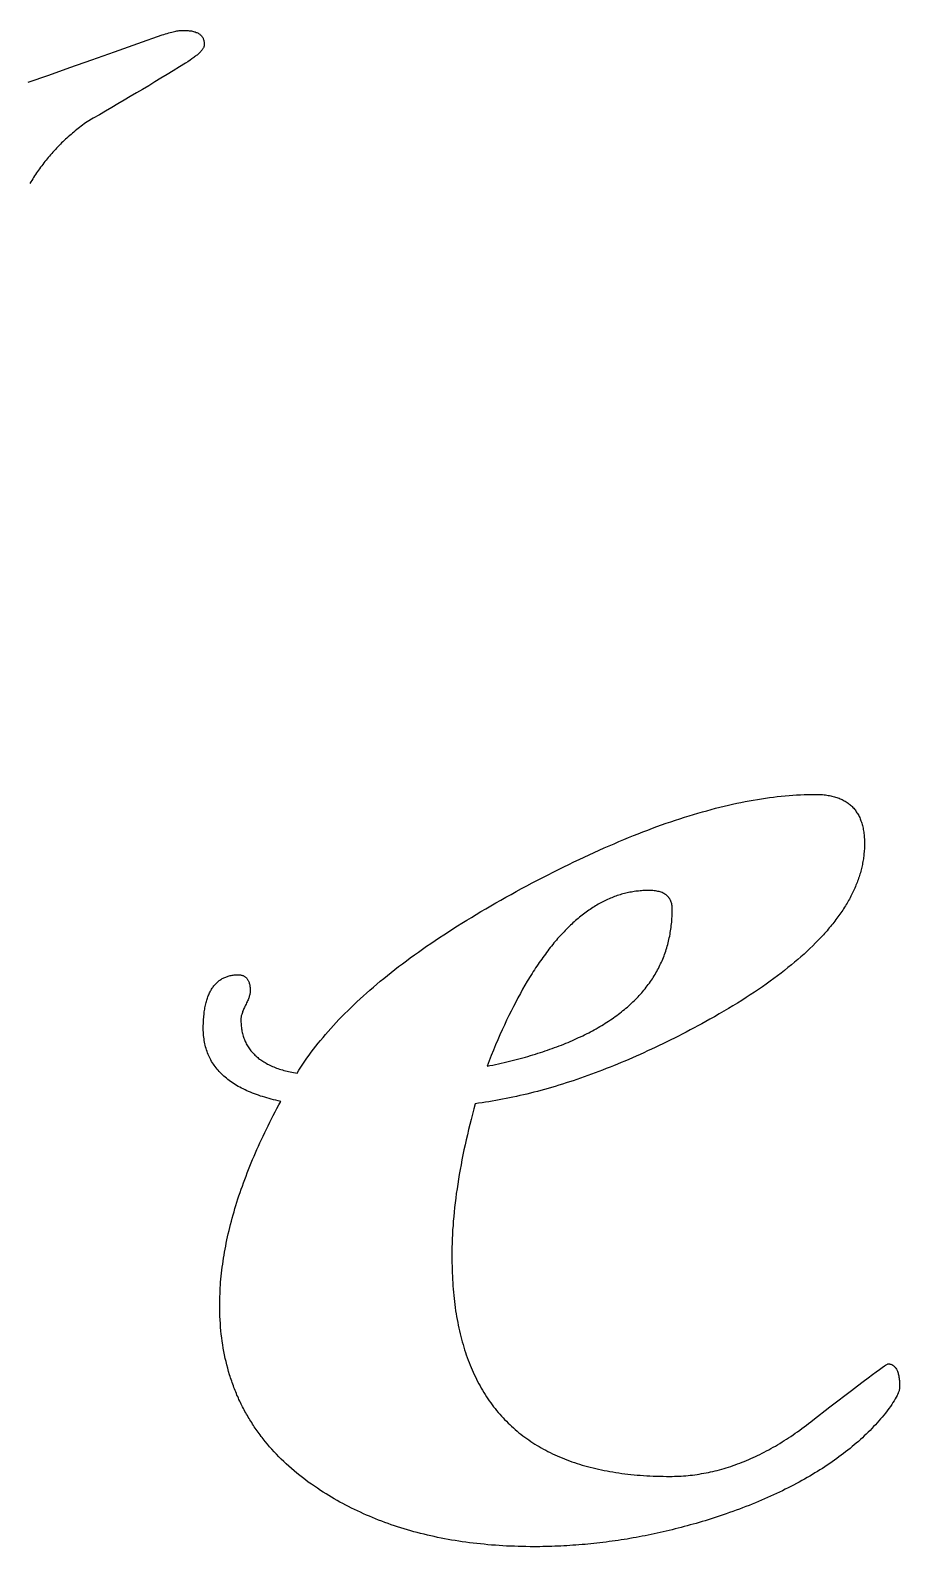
# Model space of a CAD drawing. Extents: x -388 to -35, y 578 to 1063.
# Drawn here: x -234.13 to -224.6, y 579.48 to 596.11 of the extents above; entities that cross this region are included whole.
import ezdxf

# ---------------------------------------------------------------- set-up
doc = ezdxf.new("R2010")
doc.units = 0
doc.layers.add('color#3f3f3fff', color=1, linetype='CONTINUOUS')

msp = doc.modelspace()

# ---------------------------------------------------------------- linework, layer by layer
at = {"layer": 'color#3f3f3fff'}
msp.add_lwpolyline([(-234.153, 595.543), (-233.929, 595.621), (-233.697, 595.702), (-233.457, 595.786), (-233.208, 595.874), (-232.951, 595.965), (-232.686, 596.06), (-232.667, 596.066), (-232.648, 596.072), (-232.63, 596.077), (-232.613, 596.082), (-232.597, 596.087), (-232.581, 596.091), (-232.565, 596.095), (-232.551, 596.098), (-232.536, 596.101), (-232.523, 596.104), (-232.51, 596.106), (-232.498, 596.108), (-232.486, 596.109), (-232.475, 596.11), (-232.464, 596.111), (-232.454, 596.111), (-232.44, 596.111), (-232.426, 596.111), (-232.413, 596.11), (-232.4, 596.109), (-232.388, 596.107), (-232.376, 596.106), (-232.364, 596.104), (-232.353, 596.102), (-232.342, 596.099), (-232.332, 596.096), (-232.323, 596.093), (-232.313, 596.089), (-232.304, 596.086), (-232.296, 596.082), (-232.288, 596.077), (-232.281, 596.073), (-232.274, 596.068), (-232.267, 596.062), (-232.261, 596.057), (-232.255, 596.051), (-232.25, 596.045), (-232.246, 596.038), (-232.241, 596.031), (-232.237, 596.024), (-232.234, 596.017), (-232.231, 596.009), (-232.229, 596.001), (-232.227, 595.993), (-232.225, 595.985), (-232.224, 595.976), (-232.223, 595.966), (-232.223, 595.957), (-232.223, 595.957), (-232.223, 595.952), (-232.224, 595.947), (-232.225, 595.942), (-232.226, 595.937), (-232.228, 595.932), (-232.23, 595.926), (-232.233, 595.921), (-232.236, 595.915), (-232.239, 595.91), (-232.243, 595.904), (-232.247, 595.898), (-232.252, 595.892), (-232.257, 595.886), (-232.262, 595.88), (-232.268, 595.873), (-232.274, 595.867), (-232.281, 595.861), (-232.288, 595.854), (-232.295, 595.847), (-232.303, 595.84), (-232.311, 595.834), (-232.32, 595.827), (-232.329, 595.82), (-232.339, 595.812), (-232.348, 595.805), (-232.359, 595.798), (-232.38, 595.783), (-232.404, 595.767), (-232.429, 595.751), (-232.496, 595.71), (-232.563, 595.668), (-232.631, 595.627), (-232.698, 595.586), (-232.766, 595.545), (-232.833, 595.504), (-232.901, 595.464), (-232.968, 595.424), (-233.036, 595.384), (-233.103, 595.344), (-233.171, 595.304), (-233.238, 595.265), (-233.306, 595.225), (-233.373, 595.186), (-233.44, 595.147), (-233.508, 595.109), (-233.525, 595.097), (-233.541, 595.085), (-233.558, 595.072), (-233.574, 595.06), (-233.59, 595.047), (-233.606, 595.035), (-233.622, 595.022), (-233.638, 595.009), (-233.654, 594.996), (-233.669, 594.983), (-233.684, 594.97), (-233.699, 594.957), (-233.714, 594.944), (-233.729, 594.93), (-233.744, 594.917), (-233.759, 594.903), (-233.773, 594.89), (-233.787, 594.876), (-233.801, 594.862), (-233.815, 594.848), (-233.829, 594.834), (-233.843, 594.82), (-233.856, 594.805), (-233.869, 594.791), (-233.883, 594.776), (-233.896, 594.762), (-233.908, 594.747), (-233.921, 594.732), (-233.934, 594.717), (-233.946, 594.702), (-233.958, 594.687), (-233.971, 594.672), (-233.983, 594.657), (-233.994, 594.641), (-234.006, 594.626), (-234.018, 594.61), (-234.029, 594.594), (-234.04, 594.579), (-234.051, 594.563), (-234.062, 594.547), (-234.073, 594.531), (-234.083, 594.514), (-234.094, 594.498), (-234.104, 594.482), (-234.114, 594.465), (-234.124, 594.448), (-234.134, 594.432)], dxfattribs=at)
for points in [[(-224.601, 581.231), (-224.601, 581.226), (-224.602, 581.221), (-224.602, 581.215), (-224.603, 581.209), (-224.605, 581.203), (-224.606, 581.197), (-224.608, 581.191), (-224.611, 581.184), (-224.613, 581.177), (-224.616, 581.17), (-224.619, 581.163), (-224.623, 581.155), (-224.626, 581.147), (-224.63, 581.139), (-224.64, 581.121), (-224.65, 581.103), (-224.661, 581.084), (-224.674, 581.064), (-224.688, 581.043), (-224.703, 581.021), (-224.719, 580.997), (-224.737, 580.973), (-224.755, 580.948), (-224.773, 580.926), (-224.791, 580.905), (-224.81, 580.884), (-224.828, 580.862), (-224.847, 580.841), (-224.867, 580.82), (-224.886, 580.8), (-224.906, 580.779), (-224.926, 580.758), (-224.947, 580.738), (-224.968, 580.718), (-224.989, 580.698), (-225.01, 580.678), (-225.032, 580.658), (-225.054, 580.638), (-225.076, 580.619), (-225.099, 580.599), (-225.122, 580.58), (-225.145, 580.561), (-225.169, 580.542), (-225.193, 580.523), (-225.217, 580.504), (-225.241, 580.486), (-225.266, 580.467), (-225.291, 580.449), (-225.316, 580.431), (-225.342, 580.413), (-225.368, 580.395), (-225.394, 580.377), (-225.421, 580.36), (-225.448, 580.342), (-225.475, 580.325), (-225.502, 580.308), (-225.53, 580.291), (-225.558, 580.274), (-225.586, 580.257), (-225.615, 580.24), (-225.644, 580.224), (-225.673, 580.207), (-225.703, 580.191), (-225.733, 580.175), (-225.763, 580.159), (-225.793, 580.143), (-225.824, 580.127), (-225.855, 580.112), (-225.887, 580.097), (-225.918, 580.081), (-225.95, 580.066), (-225.983, 580.051), (-226.015, 580.036), (-226.048, 580.022), (-226.081, 580.007), (-226.115, 579.993), (-226.148, 579.978), (-226.182, 579.964), (-226.217, 579.95), (-226.252, 579.936), (-226.287, 579.922), (-226.322, 579.909), (-226.357, 579.895), (-226.393, 579.882), (-226.43, 579.869), (-226.466, 579.856), (-226.503, 579.843), (-226.536, 579.832), (-226.569, 579.821), (-226.602, 579.81), (-226.635, 579.799), (-226.667, 579.789), (-226.7, 579.779), (-226.733, 579.768), (-226.766, 579.759), (-226.799, 579.749), (-226.832, 579.739), (-226.865, 579.73), (-226.898, 579.721), (-226.931, 579.712), (-226.964, 579.703), (-226.997, 579.694), (-227.03, 579.685), (-227.063, 579.677), (-227.096, 579.669), (-227.128, 579.661), (-227.161, 579.653), (-227.194, 579.646), (-227.227, 579.638), (-227.26, 579.631), (-227.293, 579.624), (-227.326, 579.617), (-227.359, 579.61), (-227.392, 579.603), (-227.425, 579.597), (-227.458, 579.591), (-227.491, 579.585), (-227.524, 579.579), (-227.557, 579.573), (-227.589, 579.567), (-227.622, 579.562), (-227.655, 579.557), (-227.688, 579.552), (-227.721, 579.547), (-227.754, 579.542), (-227.787, 579.538), (-227.82, 579.534), (-227.853, 579.53), (-227.886, 579.526), (-227.919, 579.522), (-227.952, 579.518), (-227.985, 579.515), (-228.018, 579.512), (-228.05, 579.508), (-228.083, 579.506), (-228.116, 579.503), (-228.149, 579.5), (-228.182, 579.498), (-228.215, 579.496), (-228.248, 579.494), (-228.281, 579.492), (-228.314, 579.49), (-228.347, 579.489), (-228.38, 579.487), (-228.413, 579.486), (-228.446, 579.485), (-228.479, 579.484), (-228.511, 579.484), (-228.544, 579.483), (-228.577, 579.483), (-228.61, 579.483), (-228.653, 579.483), (-228.697, 579.484), (-228.739, 579.484), (-228.782, 579.485), (-228.824, 579.487), (-228.867, 579.489), (-228.909, 579.49), (-228.95, 579.493), (-228.992, 579.495), (-229.033, 579.498), (-229.074, 579.501), (-229.115, 579.505), (-229.156, 579.509), (-229.196, 579.513), (-229.237, 579.517), (-229.277, 579.522), (-229.317, 579.527), (-229.356, 579.532), (-229.396, 579.537), (-229.435, 579.543), (-229.474, 579.549), (-229.513, 579.556), (-229.551, 579.563), (-229.59, 579.57), (-229.628, 579.577), (-229.666, 579.585), (-229.703, 579.593), (-229.741, 579.601), (-229.778, 579.61), (-229.815, 579.619), (-229.852, 579.628), (-229.889, 579.637), (-229.925, 579.647), (-229.961, 579.657), (-229.997, 579.668), (-230.033, 579.678), (-230.069, 579.689), (-230.104, 579.701), (-230.139, 579.712), (-230.174, 579.724), (-230.209, 579.736), (-230.244, 579.749), (-230.278, 579.762), (-230.312, 579.775), (-230.346, 579.788), (-230.379, 579.802), (-230.413, 579.816), (-230.446, 579.83), (-230.479, 579.845), (-230.512, 579.86), (-230.545, 579.875), (-230.577, 579.89), (-230.609, 579.906), (-230.641, 579.922), (-230.673, 579.939), (-230.704, 579.955), (-230.736, 579.972), (-230.767, 579.99), (-230.798, 580.007), (-230.828, 580.025), (-230.859, 580.043), (-230.889, 580.062), (-230.919, 580.081), (-230.949, 580.1), (-230.983, 580.123), (-231.017, 580.145), (-231.05, 580.169), (-231.083, 580.192), (-231.115, 580.216), (-231.146, 580.24), (-231.177, 580.264), (-231.208, 580.289), (-231.238, 580.314), (-231.267, 580.339), (-231.296, 580.365), (-231.325, 580.391), (-231.352, 580.417), (-231.38, 580.443), (-231.406, 580.47), (-231.432, 580.497), (-231.458, 580.524), (-231.483, 580.551), (-231.508, 580.579), (-231.532, 580.607), (-231.555, 580.636), (-231.567, 580.65), (-231.578, 580.664), (-231.589, 580.679), (-231.601, 580.693), (-231.612, 580.708), (-231.622, 580.723), (-231.633, 580.737), (-231.644, 580.752), (-231.654, 580.767), (-231.664, 580.782), (-231.675, 580.797), (-231.685, 580.812), (-231.695, 580.827), (-231.704, 580.843), (-231.714, 580.858), (-231.724, 580.873), (-231.733, 580.889), (-231.742, 580.904), (-231.751, 580.92), (-231.76, 580.936), (-231.769, 580.951), (-231.778, 580.967), (-231.786, 580.983), (-231.795, 580.999), (-231.803, 581.015), (-231.811, 581.031), (-231.819, 581.047), (-231.827, 581.064), (-231.835, 581.08), (-231.843, 581.096), (-231.85, 581.113), (-231.857, 581.129), (-231.865, 581.146), (-231.872, 581.163), (-231.879, 581.18), (-231.885, 581.196), (-231.892, 581.213), (-231.899, 581.23), (-231.905, 581.247), (-231.911, 581.264), (-231.917, 581.282), (-231.923, 581.299), (-231.929, 581.316), (-231.935, 581.334), (-231.941, 581.351), (-231.946, 581.369), (-231.957, 581.404), (-231.967, 581.44), (-231.976, 581.476), (-231.985, 581.512), (-231.993, 581.548), (-232.001, 581.585), (-232.008, 581.622), (-232.015, 581.659), (-232.021, 581.697), (-232.027, 581.735), (-232.032, 581.773), (-232.037, 581.812), (-232.041, 581.851), (-232.044, 581.89), (-232.047, 581.929), (-232.05, 581.969), (-232.052, 582.009), (-232.053, 582.049), (-232.054, 582.089), (-232.054, 582.13), (-232.054, 582.162), (-232.053, 582.193), (-232.053, 582.225), (-232.051, 582.256), (-232.05, 582.288), (-232.048, 582.32), (-232.046, 582.352), (-232.044, 582.384), (-232.041, 582.417), (-232.038, 582.449), (-232.034, 582.482), (-232.031, 582.514), (-232.026, 582.547), (-232.022, 582.58), (-232.017, 582.613), (-232.012, 582.646), (-232.007, 582.679), (-232.001, 582.712), (-231.995, 582.746), (-231.989, 582.779), (-231.982, 582.813), (-231.975, 582.847), (-231.968, 582.88), (-231.96, 582.914), (-231.952, 582.949), (-231.944, 582.983), (-231.935, 583.017), (-231.926, 583.052), (-231.917, 583.086), (-231.907, 583.121), (-231.897, 583.155), (-231.887, 583.19), (-231.876, 583.225), (-231.865, 583.26), (-231.854, 583.296), (-231.843, 583.331), (-231.831, 583.366), (-231.818, 583.402), (-231.806, 583.438), (-231.793, 583.473), (-231.78, 583.509), (-231.766, 583.545), (-231.752, 583.581), (-231.738, 583.618), (-231.724, 583.654), (-231.709, 583.691), (-231.694, 583.727), (-231.678, 583.764), (-231.662, 583.801), (-231.646, 583.837), (-231.63, 583.875), (-231.613, 583.912), (-231.596, 583.949), (-231.578, 583.986), (-231.561, 584.024), (-231.542, 584.061), (-231.524, 584.099), (-231.505, 584.137), (-231.486, 584.175), (-231.467, 584.213), (-231.447, 584.251), (-231.427, 584.289), (-231.407, 584.328), (-231.386, 584.366), (-231.412, 584.372), (-231.438, 584.378), (-231.463, 584.384), (-231.489, 584.39), (-231.513, 584.397), (-231.537, 584.404), (-231.561, 584.411), (-231.585, 584.418), (-231.608, 584.425), (-231.63, 584.433), (-231.652, 584.441), (-231.674, 584.449), (-231.695, 584.457), (-231.716, 584.466), (-231.737, 584.474), (-231.757, 584.483), (-231.777, 584.493), (-231.796, 584.502), (-231.815, 584.511), (-231.833, 584.521), (-231.851, 584.531), (-231.869, 584.541), (-231.886, 584.552), (-231.903, 584.562), (-231.919, 584.573), (-231.935, 584.584), (-231.95, 584.596), (-231.966, 584.607), (-231.98, 584.619), (-231.995, 584.631), (-232.008, 584.643), (-232.022, 584.655), (-232.035, 584.668), (-232.048, 584.681), (-232.06, 584.694), (-232.072, 584.707), (-232.083, 584.72), (-232.094, 584.734), (-232.105, 584.748), (-232.115, 584.762), (-232.124, 584.776), (-232.134, 584.79), (-232.143, 584.805), (-232.151, 584.82), (-232.159, 584.835), (-232.167, 584.85), (-232.174, 584.866), (-232.181, 584.882), (-232.187, 584.898), (-232.193, 584.914), (-232.199, 584.93), (-232.204, 584.947), (-232.209, 584.964), (-232.213, 584.981), (-232.217, 584.998), (-232.221, 585.015), (-232.224, 585.033), (-232.226, 585.051), (-232.229, 585.069), (-232.231, 585.087), (-232.232, 585.106), (-232.233, 585.125), (-232.234, 585.144), (-232.234, 585.163), (-232.234, 585.181), (-232.234, 585.199), (-232.233, 585.217), (-232.232, 585.234), (-232.232, 585.252), (-232.231, 585.268), (-232.229, 585.285), (-232.228, 585.301), (-232.226, 585.317), (-232.225, 585.333), (-232.223, 585.349), (-232.22, 585.364), (-232.218, 585.379), (-232.216, 585.393), (-232.213, 585.407), (-232.21, 585.421), (-232.207, 585.435), (-232.203, 585.449), (-232.2, 585.462), (-232.196, 585.475), (-232.192, 585.487), (-232.188, 585.499), (-232.184, 585.511), (-232.18, 585.523), (-232.175, 585.534), (-232.17, 585.546), (-232.165, 585.556), (-232.16, 585.567), (-232.155, 585.577), (-232.149, 585.587), (-232.144, 585.597), (-232.138, 585.606), (-232.131, 585.615), (-232.125, 585.624), (-232.119, 585.633), (-232.112, 585.641), (-232.105, 585.649), (-232.098, 585.656), (-232.091, 585.664), (-232.083, 585.671), (-232.076, 585.678), (-232.068, 585.684), (-232.06, 585.69), (-232.052, 585.696), (-232.043, 585.702), (-232.035, 585.707), (-232.026, 585.712), (-232.017, 585.717), (-232.008, 585.721), (-231.999, 585.726), (-231.989, 585.73), (-231.979, 585.733), (-231.97, 585.736), (-231.96, 585.74), (-231.949, 585.742), (-231.939, 585.745), (-231.928, 585.747), (-231.917, 585.749), (-231.906, 585.75), (-231.895, 585.752), (-231.884, 585.753), (-231.872, 585.753), (-231.86, 585.754), (-231.848, 585.754), (-231.841, 585.754), (-231.833, 585.753), (-231.825, 585.752), (-231.818, 585.751), (-231.811, 585.75), (-231.805, 585.748), (-231.798, 585.745), (-231.792, 585.743), (-231.786, 585.74), (-231.781, 585.736), (-231.775, 585.733), (-231.77, 585.729), (-231.765, 585.724), (-231.761, 585.72), (-231.756, 585.714), (-231.752, 585.709), (-231.748, 585.703), (-231.745, 585.697), (-231.741, 585.691), (-231.738, 585.684), (-231.735, 585.676), (-231.732, 585.669), (-231.73, 585.661), (-231.728, 585.653), (-231.726, 585.644), (-231.724, 585.635), (-231.723, 585.626), (-231.722, 585.616), (-231.721, 585.606), (-231.72, 585.596), (-231.72, 585.585), (-231.72, 585.574), (-231.72, 585.567), (-231.721, 585.56), (-231.722, 585.553), (-231.723, 585.545), (-231.725, 585.537), (-231.727, 585.528), (-231.73, 585.519), (-231.733, 585.51), (-231.736, 585.5), (-231.74, 585.49), (-231.744, 585.479), (-231.749, 585.468), (-231.754, 585.457), (-231.759, 585.445), (-231.765, 585.432), (-231.771, 585.42), (-231.778, 585.407), (-231.783, 585.395), (-231.789, 585.383), (-231.794, 585.372), (-231.798, 585.361), (-231.803, 585.35), (-231.806, 585.34), (-231.81, 585.33), (-231.813, 585.32), (-231.816, 585.311), (-231.818, 585.303), (-231.82, 585.295), (-231.821, 585.287), (-231.822, 585.279), (-231.823, 585.272), (-231.823, 585.266), (-231.823, 585.25), (-231.822, 585.235), (-231.821, 585.221), (-231.82, 585.206), (-231.819, 585.192), (-231.817, 585.177), (-231.815, 585.163), (-231.813, 585.15), (-231.811, 585.136), (-231.808, 585.122), (-231.805, 585.109), (-231.801, 585.096), (-231.797, 585.083), (-231.793, 585.07), (-231.789, 585.058), (-231.784, 585.046), (-231.779, 585.033), (-231.774, 585.021), (-231.768, 585.01), (-231.763, 584.998), (-231.756, 584.987), (-231.75, 584.975), (-231.743, 584.964), (-231.736, 584.954), (-231.729, 584.943), (-231.721, 584.933), (-231.713, 584.922), (-231.705, 584.912), (-231.696, 584.902), (-231.687, 584.893), (-231.678, 584.883), (-231.669, 584.874), (-231.659, 584.865), (-231.649, 584.856), (-231.638, 584.847), (-231.628, 584.838), (-231.617, 584.83), (-231.605, 584.822), (-231.594, 584.814), (-231.582, 584.806), (-231.57, 584.798), (-231.557, 584.791), (-231.544, 584.784), (-231.531, 584.776), (-231.518, 584.77), (-231.504, 584.763), (-231.49, 584.756), (-231.476, 584.75), (-231.461, 584.744), (-231.446, 584.738), (-231.431, 584.732), (-231.416, 584.727), (-231.4, 584.721), (-231.384, 584.716), (-231.367, 584.711), (-231.351, 584.706), (-231.333, 584.702), (-231.316, 584.697), (-231.299, 584.693), (-231.281, 584.689), (-231.262, 584.685), (-231.244, 584.681), (-231.225, 584.678), (-231.206, 584.675), (-231.186, 584.707), (-231.165, 584.74), (-231.143, 584.773), (-231.121, 584.806), (-231.098, 584.839), (-231.075, 584.872), (-231.051, 584.904), (-231.026, 584.937), (-231.001, 584.97), (-230.975, 585.003), (-230.949, 585.035), (-230.922, 585.068), (-230.894, 585.1), (-230.866, 585.133), (-230.837, 585.166), (-230.808, 585.198), (-230.778, 585.231), (-230.747, 585.263), (-230.716, 585.296), (-230.684, 585.328), (-230.651, 585.36), (-230.618, 585.393), (-230.585, 585.425), (-230.551, 585.458), (-230.516, 585.49), (-230.48, 585.522), (-230.444, 585.554), (-230.408, 585.587), (-230.37, 585.619), (-230.333, 585.651), (-230.294, 585.683), (-230.255, 585.715), (-230.215, 585.748), (-230.175, 585.78), (-230.134, 585.812), (-230.093, 585.844), (-230.051, 585.876), (-230.008, 585.908), (-229.965, 585.94), (-229.921, 585.972), (-229.876, 586.004), (-229.831, 586.035), (-229.786, 586.067), (-229.739, 586.099), (-229.693, 586.131), (-229.645, 586.163), (-229.597, 586.194), (-229.548, 586.226), (-229.499, 586.258), (-229.449, 586.29), (-229.399, 586.321), (-229.347, 586.353), (-229.296, 586.384), (-229.243, 586.416), (-229.191, 586.448), (-229.137, 586.479), (-229.083, 586.511), (-229.028, 586.542), (-228.973, 586.574), (-228.917, 586.605), (-228.86, 586.636), (-228.803, 586.668), (-228.746, 586.699), (-228.687, 586.731), (-228.629, 586.762), (-228.571, 586.792), (-228.513, 586.822), (-228.455, 586.852), (-228.398, 586.881), (-228.341, 586.91), (-228.284, 586.938), (-228.228, 586.965), (-228.171, 586.993), (-228.115, 587.019), (-228.06, 587.045), (-228.005, 587.071), (-227.95, 587.096), (-227.895, 587.121), (-227.84, 587.145), (-227.786, 587.169), (-227.732, 587.192), (-227.679, 587.215), (-227.625, 587.237), (-227.572, 587.259), (-227.52, 587.28), (-227.467, 587.301), (-227.415, 587.322), (-227.363, 587.341), (-227.312, 587.361), (-227.261, 587.38), (-227.21, 587.398), (-227.159, 587.416), (-227.108, 587.433), (-227.058, 587.45), (-227.009, 587.466), (-226.959, 587.482), (-226.91, 587.498), (-226.861, 587.513), (-226.812, 587.527), (-226.764, 587.541), (-226.716, 587.554), (-226.668, 587.567), (-226.62, 587.58), (-226.573, 587.592), (-226.526, 587.603), (-226.479, 587.614), (-226.433, 587.625), (-226.387, 587.635), (-226.341, 587.645), (-226.296, 587.654), (-226.251, 587.662), (-226.206, 587.67), (-226.161, 587.678), (-226.117, 587.685), (-226.073, 587.692), (-226.029, 587.698), (-225.985, 587.703), (-225.942, 587.708), (-225.899, 587.713), (-225.857, 587.717), (-225.814, 587.721), (-225.772, 587.724), (-225.731, 587.727), (-225.689, 587.729), (-225.648, 587.731), (-225.607, 587.732), (-225.566, 587.733), (-225.526, 587.733), (-225.509, 587.733), (-225.493, 587.732), (-225.477, 587.732), (-225.461, 587.731), (-225.445, 587.73), (-225.43, 587.728), (-225.415, 587.726), (-225.4, 587.724), (-225.385, 587.722), (-225.371, 587.72), (-225.357, 587.717), (-225.343, 587.714), (-225.329, 587.711), (-225.316, 587.707), (-225.303, 587.703), (-225.29, 587.699), (-225.278, 587.695), (-225.265, 587.69), (-225.253, 587.685), (-225.242, 587.68), (-225.23, 587.675), (-225.219, 587.669), (-225.208, 587.663), (-225.197, 587.657), (-225.187, 587.651), (-225.177, 587.644), (-225.167, 587.637), (-225.157, 587.63), (-225.148, 587.622), (-225.139, 587.614), (-225.13, 587.606), (-225.121, 587.598), (-225.113, 587.589), (-225.105, 587.581), (-225.097, 587.571), (-225.09, 587.562), (-225.083, 587.552), (-225.076, 587.543), (-225.069, 587.532), (-225.062, 587.522), (-225.056, 587.511), (-225.05, 587.5), (-225.045, 587.489), (-225.039, 587.478), (-225.034, 587.466), (-225.029, 587.454), (-225.025, 587.442), (-225.02, 587.429), (-225.016, 587.416), (-225.012, 587.403), (-225.009, 587.39), (-225.005, 587.377), (-225.002, 587.363), (-225, 587.349), (-224.997, 587.334), (-224.995, 587.32), (-224.993, 587.305), (-224.991, 587.29), (-224.99, 587.274), (-224.989, 587.259), (-224.988, 587.243), (-224.987, 587.226), (-224.987, 587.21), (-224.986, 587.193), (-224.987, 587.178), (-224.987, 587.163), (-224.987, 587.147), (-224.988, 587.132), (-224.989, 587.117), (-224.99, 587.102), (-224.992, 587.086), (-224.993, 587.071), (-224.995, 587.056), (-224.997, 587.041), (-224.999, 587.025), (-225.001, 587.01), (-225.004, 586.995), (-225.007, 586.98), (-225.01, 586.965), (-225.013, 586.949), (-225.016, 586.934), (-225.02, 586.919), (-225.024, 586.904), (-225.028, 586.889), (-225.032, 586.873), (-225.037, 586.858), (-225.041, 586.843), (-225.046, 586.828), (-225.051, 586.813), (-225.056, 586.797), (-225.062, 586.782), (-225.068, 586.767), (-225.074, 586.752), (-225.08, 586.737), (-225.086, 586.722), (-225.092, 586.706), (-225.099, 586.691), (-225.106, 586.676), (-225.113, 586.661), (-225.121, 586.646), (-225.128, 586.631), (-225.136, 586.616), (-225.144, 586.6), (-225.152, 586.585), (-225.161, 586.57), (-225.169, 586.555), (-225.178, 586.54), (-225.187, 586.525), (-225.196, 586.51), (-225.206, 586.495), (-225.215, 586.479), (-225.225, 586.464), (-225.235, 586.449), (-225.245, 586.434), (-225.256, 586.419), (-225.266, 586.404), (-225.277, 586.389), (-225.288, 586.374), (-225.3, 586.359), (-225.311, 586.344), (-225.323, 586.328), (-225.335, 586.313), (-225.347, 586.298), (-225.359, 586.283), (-225.372, 586.268), (-225.384, 586.253), (-225.397, 586.238), (-225.411, 586.223), (-225.424, 586.208), (-225.437, 586.193), (-225.451, 586.178), (-225.465, 586.163), (-225.479, 586.148), (-225.494, 586.133), (-225.508, 586.118), (-225.523, 586.103), (-225.553, 586.073), (-225.584, 586.042), (-225.616, 586.012), (-225.649, 585.982), (-225.683, 585.952), (-225.717, 585.922), (-225.752, 585.892), (-225.788, 585.862), (-225.825, 585.833), (-225.863, 585.803), (-225.901, 585.773), (-225.941, 585.743), (-225.981, 585.713), (-226.022, 585.683), (-226.064, 585.653), (-226.106, 585.623), (-226.15, 585.593), (-226.194, 585.563), (-226.239, 585.534), (-226.285, 585.504), (-226.332, 585.474), (-226.38, 585.444), (-226.428, 585.414), (-226.477, 585.385), (-226.527, 585.355), (-226.578, 585.325), (-226.63, 585.295), (-226.683, 585.266), (-226.726, 585.242), (-226.769, 585.218), (-226.812, 585.195), (-226.855, 585.172), (-226.898, 585.149), (-226.941, 585.126), (-226.984, 585.104), (-227.026, 585.083), (-227.069, 585.061), (-227.111, 585.04), (-227.154, 585.019), (-227.196, 584.998), (-227.238, 584.978), (-227.28, 584.958), (-227.322, 584.938), (-227.364, 584.919), (-227.405, 584.9), (-227.447, 584.881), (-227.489, 584.862), (-227.53, 584.844), (-227.571, 584.826), (-227.613, 584.808), (-227.654, 584.791), (-227.695, 584.774), (-227.736, 584.757), (-227.776, 584.741), (-227.817, 584.725), (-227.858, 584.709), (-227.898, 584.694), (-227.939, 584.678), (-227.979, 584.663), (-228.019, 584.649), (-228.059, 584.635), (-228.099, 584.621), (-228.139, 584.607), (-228.179, 584.593), (-228.219, 584.58), (-228.258, 584.568), (-228.298, 584.555), (-228.337, 584.543), (-228.376, 584.531), (-228.416, 584.519), (-228.455, 584.508), (-228.494, 584.497), (-228.533, 584.486), (-228.571, 584.476), (-228.61, 584.466), (-228.649, 584.456), (-228.687, 584.447), (-228.726, 584.437), (-228.764, 584.429), (-228.802, 584.42), (-228.84, 584.412), (-228.878, 584.404), (-228.916, 584.396), (-228.954, 584.389), (-228.992, 584.382), (-229.029, 584.375), (-229.067, 584.368), (-229.104, 584.362), (-229.141, 584.356), (-229.179, 584.351), (-229.216, 584.345), (-229.253, 584.34), (-229.269, 584.283), (-229.284, 584.225), (-229.299, 584.169), (-229.313, 584.112), (-229.327, 584.056), (-229.34, 584), (-229.353, 583.944), (-229.365, 583.889), (-229.377, 583.834), (-229.388, 583.78), (-229.399, 583.726), (-229.409, 583.672), (-229.419, 583.618), (-229.428, 583.565), (-229.437, 583.513), (-229.445, 583.46), (-229.453, 583.408), (-229.461, 583.356), (-229.467, 583.305), (-229.474, 583.254), (-229.479, 583.204), (-229.485, 583.153), (-229.489, 583.103), (-229.494, 583.054), (-229.497, 583.005), (-229.501, 582.956), (-229.503, 582.907), (-229.506, 582.859), (-229.507, 582.811), (-229.509, 582.764), (-229.509, 582.717), (-229.51, 582.67), (-229.51, 582.632), (-229.509, 582.595), (-229.508, 582.558), (-229.507, 582.521), (-229.506, 582.485), (-229.504, 582.449), (-229.503, 582.413), (-229.5, 582.377), (-229.498, 582.342), (-229.495, 582.307), (-229.492, 582.273), (-229.489, 582.238), (-229.485, 582.204), (-229.481, 582.17), (-229.477, 582.137), (-229.472, 582.104), (-229.468, 582.071), (-229.462, 582.038), (-229.457, 582.006), (-229.451, 581.974), (-229.445, 581.942), (-229.439, 581.911), (-229.433, 581.88), (-229.426, 581.849), (-229.419, 581.818), (-229.411, 581.788), (-229.403, 581.758), (-229.395, 581.729), (-229.387, 581.699), (-229.378, 581.67), (-229.37, 581.641), (-229.36, 581.613), (-229.351, 581.585), (-229.341, 581.557), (-229.331, 581.529), (-229.321, 581.502), (-229.31, 581.475), (-229.299, 581.448), (-229.288, 581.422), (-229.276, 581.396), (-229.264, 581.37), (-229.252, 581.345), (-229.24, 581.319), (-229.227, 581.294), (-229.214, 581.27), (-229.201, 581.246), (-229.187, 581.222), (-229.174, 581.198), (-229.159, 581.174), (-229.145, 581.151), (-229.13, 581.128), (-229.115, 581.106), (-229.1, 581.083), (-229.084, 581.062), (-229.068, 581.04), (-229.052, 581.018), (-229.036, 580.997), (-229.019, 580.977), (-229.002, 580.956), (-228.985, 580.936), (-228.967, 580.916), (-228.949, 580.896), (-228.931, 580.877), (-228.912, 580.858), (-228.893, 580.839), (-228.874, 580.821), (-228.855, 580.803), (-228.835, 580.785), (-228.815, 580.767), (-228.795, 580.75), (-228.774, 580.733), (-228.753, 580.716), (-228.732, 580.7), (-228.711, 580.684), (-228.689, 580.668), (-228.667, 580.653), (-228.645, 580.638), (-228.622, 580.623), (-228.599, 580.608), (-228.576, 580.594), (-228.553, 580.58), (-228.529, 580.566), (-228.505, 580.553), (-228.48, 580.54), (-228.456, 580.527), (-228.431, 580.514), (-228.406, 580.502), (-228.38, 580.49), (-228.354, 580.478), (-228.328, 580.467), (-228.302, 580.456), (-228.275, 580.445), (-228.248, 580.435), (-228.221, 580.425), (-228.193, 580.415), (-228.165, 580.405), (-228.137, 580.396), (-228.109, 580.387), (-228.08, 580.378), (-228.051, 580.37), (-228.022, 580.362), (-227.992, 580.354), (-227.962, 580.346), (-227.932, 580.339), (-227.901, 580.332), (-227.871, 580.325), (-227.84, 580.319), (-227.808, 580.313), (-227.777, 580.307), (-227.745, 580.302), (-227.712, 580.297), (-227.68, 580.292), (-227.647, 580.287), (-227.614, 580.283), (-227.58, 580.279), (-227.547, 580.275), (-227.513, 580.272), (-227.478, 580.269), (-227.444, 580.266), (-227.409, 580.264), (-227.374, 580.261), (-227.338, 580.259), (-227.303, 580.258), (-227.267, 580.256), (-227.23, 580.255), (-227.194, 580.255), (-227.157, 580.254), (-227.12, 580.254), (-227.095, 580.254), (-227.07, 580.255), (-227.045, 580.255), (-227.02, 580.256), (-226.995, 580.258), (-226.97, 580.26), (-226.946, 580.261), (-226.921, 580.264), (-226.896, 580.266), (-226.871, 580.269), (-226.846, 580.272), (-226.822, 580.276), (-226.797, 580.28), (-226.772, 580.284), (-226.748, 580.288), (-226.723, 580.293), (-226.698, 580.298), (-226.673, 580.303), (-226.649, 580.308), (-226.624, 580.314), (-226.6, 580.32), (-226.575, 580.327), (-226.55, 580.334), (-226.526, 580.341), (-226.501, 580.348), (-226.477, 580.356), (-226.452, 580.364), (-226.427, 580.372), (-226.403, 580.381), (-226.378, 580.39), (-226.354, 580.399), (-226.329, 580.408), (-226.305, 580.418), (-226.28, 580.428), (-226.256, 580.439), (-226.231, 580.449), (-226.207, 580.46), (-226.183, 580.472), (-226.158, 580.483), (-226.134, 580.495), (-226.109, 580.507), (-226.085, 580.52), (-226.061, 580.533), (-226.036, 580.546), (-226.012, 580.559), (-225.988, 580.573), (-225.963, 580.587), (-225.939, 580.601), (-225.915, 580.616), (-225.89, 580.631), (-225.866, 580.646), (-225.842, 580.661), (-225.818, 580.677), (-225.793, 580.693), (-225.769, 580.71), (-225.745, 580.726), (-225.721, 580.743), (-225.697, 580.761), (-225.673, 580.778), (-225.648, 580.796), (-225.624, 580.814), (-225.6, 580.833), (-225.576, 580.852), (-225.552, 580.871), (-225.365, 581.015), (-225.28, 581.081), (-225.202, 581.141), (-225.129, 581.196), (-225.063, 581.247), (-225.002, 581.293), (-224.948, 581.333), (-224.9, 581.37), (-224.857, 581.401), (-224.821, 581.427), (-224.791, 581.449), (-224.766, 581.466), (-224.756, 581.473), (-224.748, 581.478), (-224.741, 581.482), (-224.736, 581.485), (-224.732, 581.487), (-224.73, 581.488), (-224.729, 581.488), (-224.722, 581.487), (-224.714, 581.487), (-224.707, 581.485), (-224.699, 581.484), (-224.692, 581.481), (-224.686, 581.479), (-224.679, 581.475), (-224.673, 581.472), (-224.667, 581.467), (-224.662, 581.463), (-224.656, 581.457), (-224.651, 581.452), (-224.646, 581.445), (-224.642, 581.439), (-224.637, 581.431), (-224.633, 581.423), (-224.629, 581.415), (-224.626, 581.406), (-224.622, 581.397), (-224.619, 581.387), (-224.616, 581.377), (-224.614, 581.366), (-224.611, 581.355), (-224.609, 581.343), (-224.607, 581.331), (-224.605, 581.318), (-224.604, 581.305), (-224.603, 581.291), (-224.602, 581.277), (-224.601, 581.262), (-224.601, 581.247), (-224.601, 581.231)], [(-227.094, 586.474), (-227.094, 586.486), (-227.095, 586.498), (-227.096, 586.51), (-227.098, 586.522), (-227.1, 586.533), (-227.103, 586.543), (-227.105, 586.549), (-227.106, 586.554), (-227.108, 586.559), (-227.11, 586.564), (-227.112, 586.568), (-227.114, 586.573), (-227.117, 586.578), (-227.119, 586.582), (-227.122, 586.586), (-227.124, 586.591), (-227.127, 586.595), (-227.13, 586.599), (-227.133, 586.603), (-227.136, 586.607), (-227.14, 586.61), (-227.143, 586.614), (-227.147, 586.618), (-227.15, 586.621), (-227.154, 586.624), (-227.158, 586.628), (-227.162, 586.631), (-227.166, 586.634), (-227.171, 586.637), (-227.175, 586.64), (-227.185, 586.645), (-227.194, 586.65), (-227.205, 586.655), (-227.215, 586.659), (-227.227, 586.663), (-227.238, 586.666), (-227.251, 586.669), (-227.264, 586.672), (-227.277, 586.674), (-227.291, 586.676), (-227.305, 586.677), (-227.32, 586.678), (-227.335, 586.679), (-227.351, 586.679), (-227.367, 586.679), (-227.383, 586.679), (-227.399, 586.678), (-227.415, 586.677), (-227.431, 586.676), (-227.447, 586.675), (-227.462, 586.673), (-227.478, 586.672), (-227.494, 586.67), (-227.51, 586.667), (-227.526, 586.665), (-227.541, 586.662), (-227.557, 586.659), (-227.572, 586.656), (-227.588, 586.653), (-227.603, 586.649), (-227.619, 586.645), (-227.634, 586.641), (-227.65, 586.637), (-227.665, 586.632), (-227.681, 586.627), (-227.696, 586.622), (-227.711, 586.617), (-227.726, 586.611), (-227.742, 586.606), (-227.757, 586.6), (-227.772, 586.593), (-227.787, 586.587), (-227.802, 586.58), (-227.817, 586.573), (-227.832, 586.566), (-227.847, 586.559), (-227.862, 586.551), (-227.877, 586.543), (-227.892, 586.535), (-227.907, 586.527), (-227.922, 586.518), (-227.936, 586.509), (-227.951, 586.5), (-227.966, 586.491), (-227.98, 586.481), (-227.995, 586.472), (-228.01, 586.462), (-228.024, 586.451), (-228.039, 586.441), (-228.053, 586.43), (-228.068, 586.419), (-228.082, 586.408), (-228.097, 586.397), (-228.111, 586.385), (-228.125, 586.373), (-228.14, 586.361), (-228.154, 586.349), (-228.168, 586.336), (-228.182, 586.323), (-228.196, 586.31), (-228.21, 586.297), (-228.224, 586.283), (-228.239, 586.27), (-228.253, 586.256), (-228.267, 586.241), (-228.28, 586.227), (-228.294, 586.212), (-228.308, 586.197), (-228.322, 586.182), (-228.336, 586.167), (-228.35, 586.151), (-228.363, 586.135), (-228.377, 586.119), (-228.391, 586.103), (-228.404, 586.086), (-228.418, 586.069), (-228.432, 586.052), (-228.445, 586.035), (-228.459, 586.017), (-228.472, 586), (-228.485, 585.982), (-228.499, 585.963), (-228.512, 585.945), (-228.525, 585.926), (-228.539, 585.907), (-228.552, 585.888), (-228.565, 585.869), (-228.578, 585.849), (-228.592, 585.829), (-228.605, 585.809), (-228.618, 585.789), (-228.631, 585.768), (-228.644, 585.747), (-228.657, 585.726), (-228.67, 585.705), (-228.683, 585.683), (-228.708, 585.64), (-228.734, 585.595), (-228.759, 585.549), (-228.785, 585.503), (-228.81, 585.455), (-228.835, 585.407), (-228.86, 585.357), (-228.884, 585.307), (-228.909, 585.256), (-228.933, 585.203), (-228.958, 585.15), (-228.982, 585.096), (-229.006, 585.041), (-229.03, 584.985), (-229.054, 584.928), (-229.077, 584.87), (-229.101, 584.811), (-229.124, 584.752), (-229.093, 584.758), (-229.061, 584.765), (-229.03, 584.771), (-228.999, 584.778), (-228.969, 584.785), (-228.938, 584.792), (-228.908, 584.799), (-228.878, 584.807), (-228.849, 584.814), (-228.819, 584.821), (-228.79, 584.829), (-228.761, 584.837), (-228.733, 584.844), (-228.704, 584.852), (-228.676, 584.86), (-228.648, 584.868), (-228.621, 584.877), (-228.593, 584.885), (-228.566, 584.894), (-228.539, 584.902), (-228.513, 584.911), (-228.486, 584.92), (-228.46, 584.928), (-228.434, 584.937), (-228.409, 584.947), (-228.383, 584.956), (-228.358, 584.965), (-228.333, 584.975), (-228.308, 584.984), (-228.284, 584.994), (-228.26, 585.004), (-228.236, 585.013), (-228.212, 585.023), (-228.189, 585.034), (-228.166, 585.044), (-228.143, 585.054), (-228.12, 585.065), (-228.098, 585.075), (-228.075, 585.086), (-228.054, 585.096), (-228.032, 585.107), (-228.01, 585.118), (-227.989, 585.129), (-227.968, 585.141), (-227.948, 585.152), (-227.927, 585.163), (-227.907, 585.175), (-227.887, 585.187), (-227.867, 585.198), (-227.848, 585.21), (-227.829, 585.222), (-227.81, 585.234), (-227.791, 585.246), (-227.772, 585.259), (-227.754, 585.271), (-227.736, 585.284), (-227.719, 585.296), (-227.701, 585.309), (-227.684, 585.322), (-227.667, 585.335), (-227.65, 585.348), (-227.634, 585.361), (-227.617, 585.374), (-227.601, 585.388), (-227.586, 585.401), (-227.57, 585.415), (-227.555, 585.429), (-227.54, 585.442), (-227.525, 585.456), (-227.511, 585.47), (-227.497, 585.485), (-227.483, 585.499), (-227.469, 585.513), (-227.455, 585.528), (-227.442, 585.542), (-227.429, 585.557), (-227.416, 585.572), (-227.404, 585.587), (-227.391, 585.602), (-227.379, 585.617), (-227.368, 585.632), (-227.356, 585.648), (-227.345, 585.663), (-227.334, 585.679), (-227.323, 585.694), (-227.312, 585.71), (-227.302, 585.726), (-227.292, 585.742), (-227.282, 585.758), (-227.273, 585.775), (-227.264, 585.791), (-227.255, 585.807), (-227.246, 585.824), (-227.237, 585.841), (-227.229, 585.858), (-227.221, 585.874), (-227.213, 585.891), (-227.205, 585.909), (-227.198, 585.926), (-227.191, 585.943), (-227.184, 585.961), (-227.178, 585.978), (-227.171, 585.996), (-227.165, 586.014), (-227.159, 586.032), (-227.154, 586.05), (-227.149, 586.068), (-227.143, 586.086), (-227.139, 586.104), (-227.134, 586.123), (-227.13, 586.141), (-227.126, 586.16), (-227.122, 586.179), (-227.118, 586.198), (-227.115, 586.217), (-227.112, 586.236), (-227.109, 586.255), (-227.106, 586.274), (-227.104, 586.294), (-227.102, 586.313), (-227.1, 586.333), (-227.098, 586.353), (-227.097, 586.373), (-227.096, 586.393), (-227.095, 586.413), (-227.094, 586.433), (-227.094, 586.453), (-227.094, 586.474)]]:
    msp.add_lwpolyline(points, close=True, dxfattribs=at)

doc.saveas('drawing.dxf')
